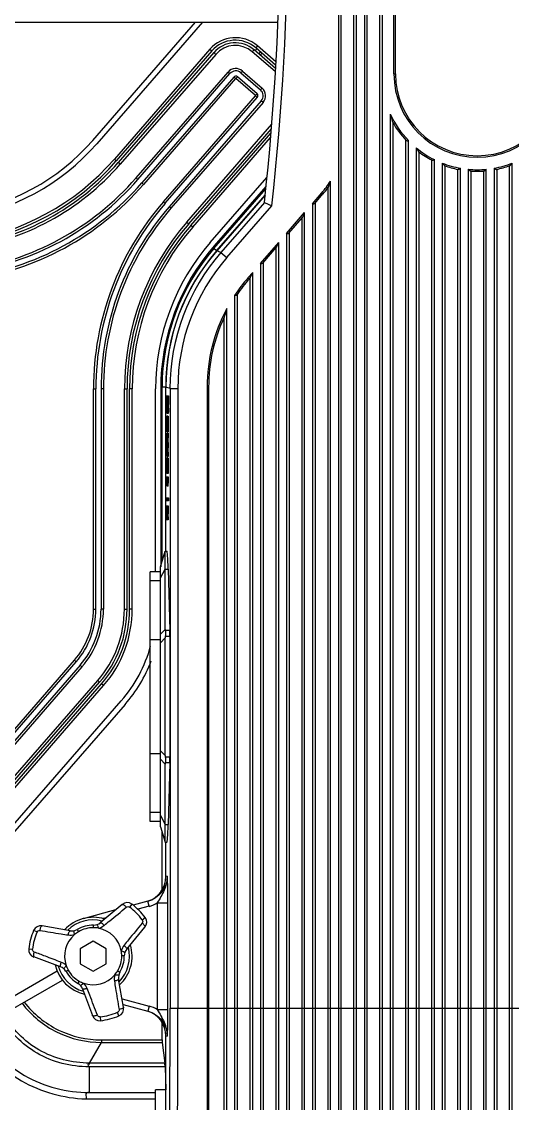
# Model space of a CAD drawing. Header units: millimetres. Extents: x -1070 to 42146, y 1440 to 12921.
# Drawn here: x 31838.1 to 31932.6, y 5099.8 to 5308.3 of the extents above; entities that cross this region are included whole.
import ezdxf

# ---------------------------------------------------------------- set-up
doc = ezdxf.new("R2010")
doc.units = ezdxf.units.MM
for name, color, linetype in [('DW-PLUS-PEIDIANHE实线CONTINUOUS', 7, 'Continuous'), ('DW-PLUS-XIANGTI实线CONTINUOUS', 7, 'Continuous'), ('MOUZU_COVER实线CONTINUOUS', 7, 'Continuous'), ('POWER-Z实线CONTINUOUS', 7, 'Continuous'), ('SCREW-LOCKER实线CONTINUOUS', 7, 'Continuous')]:
    doc.layers.add(name, color=color, linetype=linetype)

# ---------------------------------------------------------------- blocks, each defined once
blk = doc.blocks.new('HJRTY45UYJDFGD')
at = {"layer": 'DW-PLUS-PEIDIANHE实线CONTINUOUS', "color": 251}
for p, q in [((-18.25, 201.08), (-18.25, 798.72)), ((-23.25, 203.26), (-23.25, 796.54)), ((-21.75, 797.26), (-21.75, 202.54)), ((-21.25, 797.09), (-21.25, 202.71)), ((-18.75, 201.67), (-18.75, 798.13)), ((-26.75, 794.62), (-26.75, 205.18)), ((-26.25, 794.5), (-26.25, 205.3)), ((-23.75, 203.92), (-23.75, 795.88)), ((-16.05, 469.9), (-16.05, 529.9)), ((-15.75, 469.9), (-15.75, 529.9)), ((-16.05, 469.9), (-15.75, 469.9)), ((-16.75, 462.16), (-16.75, 200.54)), ((-16.25, 460.55), (-16.25, 200.77)), ((-13.75, 200.01), (-13.75, 457.15)), ((-13.25, 199.49), (-13.25, 457.06)), ((-11.75, 455.68), (-11.75, 199.11)), ((-11.25, 454.9), (-11.25, 199.39)), ((-8.75, 198.9), (-8.75, 453.32)), ((-8.25, 198.43), (-8.25, 453.4)), ((-6.75, 452.73), (-6.75, 198.21)), ((6.75, 198.21), (6.75, 452.73)), ((-6.25, 452.22), (-6.25, 198.53)), ((-3.75, 198.29), (-3.75, 451.53)), ((-3.25, 197.87), (-3.25, 451.74)), ((-1.75, 451.53), (-1.75, 197.8)), ((-1.25, 451.19), (-1.25, 198.17)), ((1.25, 198.17), (1.25, 451.19)), ((1.75, 197.8), (1.75, 451.53)), ((3.25, 451.74), (3.25, 197.87)), ((3.75, 451.53), (3.75, 198.29)), ((6.25, 198.53), (6.25, 452.22)), ((-28.25, 206.11), (-28.25, 449.28)), ((-40.86, 446.54), (-50.19, 435.8)), ((-31.75, 444.9), (-29.95, 446.97)), ((-31.29, 444.97), (-29.73, 446.78)), ((-29.95, 446.97), (-29.73, 446.78)), ((-28.75, 206.87), (-28.75, 448)), ((-41.01, 445.15), (-49.39, 435.5)), ((-48.26, 434.52), (-39.57, 444.52)), ((-41.01, 445.15), (-39.57, 444.52)), ((-31.75, 444.9), (-31.75, 208.58)), ((-31.25, 445.02), (-31.25, 208.65)), ((-36.75, 439.15), (-33.25, 443.18)), ((-36.29, 439.22), (-33.71, 442.19)), ((-33.75, 210.67), (-33.75, 442.15)), ((-33.25, 209.78), (-33.25, 443.18)), ((-36.75, 439.15), (-36.75, 212.97)), ((-36.25, 439.27), (-36.25, 212.97)), ((-49.39, 435.5), (-50.19, 435.8)), ((-41.75, 433.4), (-38.25, 437.43)), ((-41.29, 433.47), (-38.71, 436.44)), ((-38.75, 215.6), (-38.75, 436.39)), ((-38.25, 214.53), (-38.25, 437.43)), ((-49.39, 435.5), (-48.26, 434.52)), ((-44.19, 430.59), (-43.25, 431.67)), ((-43.25, 220.88), (-43.25, 431.67)), ((-41.75, 433.4), (-41.75, 218.75)), ((-41.25, 433.52), (-41.25, 218.65)), ((-44.19, 430.59), (-43.97, 430.39)), ((-43.97, 430.39), (-43.71, 430.69)), ((-43.75, 222.26), (-43.75, 430.64)), ((-46.25, 427.43), (-46.25, 226.68)), ((-46.75, 427.22), (-46.75, 226.96)), ((-48.25, 230.32), (-48.25, 424.71)), ((-48.75, 232.54), (-48.75, 423.04)), ((-60, 409.6), (-60, 409.58)), ((-59.19, 409.28), (-60, 409.58)), ((-60, 377.94), (-60, 409.58)), ((-59.19, 409.28), (-57.7, 409.28)), ((-59.19, 409.28), (-59.19, 289.9)), ((-57.7, 409.28), (-57.7, 289.9)), ((-52.05, 409.58), (-51.75, 409.58)), ((-52.05, 409.58), (-52.05, 249.86)), ((-51.75, 409.58), (-51.75, 249.9)), ((-59.85, 407.9), (-59.49, 407.9)), ((-59.85, 407.3), (-59.85, 407.9)), ((-59.79, 407.3), (-59.85, 407.3)), ((-59.79, 406.15), (-59.79, 407.3)), ((-59.71, 407.3), (-59.77, 407.3)), ((-59.77, 407.3), (-59.77, 406.14)), ((-59.71, 406.15), (-59.71, 407.3)), ((-59.69, 407.9), (-59.69, 406.2)), ((-59.49, 407.9), (-59.49, 406.2)), ((-59.71, 406.14), (-59.77, 406.14)), ((-59.72, 405.32), (-59.76, 405.32)), ((-59.54, 404.47), (-59.74, 404.47)), ((-59.52, 404.6), (-59.72, 404.6)), ((-59.5, 405.52), (-59.7, 405.52)), ((-59.5, 404.96), (-59.7, 404.96)), ((-59.49, 406.2), (-59.69, 406.2)), ((-59.75, 402.45), (-59.84, 402.45)), ((-59.76, 403.14), (-59.83, 403.14)), ((-59.59, 403.98), (-59.79, 403.98)), ((-59.55, 403.48), (-59.75, 403.48)), ((-59.53, 402.45), (-59.73, 402.45)), ((-59.85, 399.68), (-59.74, 400.68)), ((-59.76, 401.77), (-59.83, 401.77)), ((-59.59, 400.93), (-59.79, 400.93)), ((-59.55, 401.36), (-59.75, 401.36)), ((-59.54, 400.68), (-59.74, 400.68)), ((-59.74, 400.68), (-59.74, 400.11)), ((-59.54, 400.68), (-59.54, 400.11)), ((-59.85, 399.1), (-59.85, 399.68)), ((-59.76, 398.44), (-59.85, 399.1)), ((-59.85, 397.8), (-59.78, 398.32)), ((-59.74, 400.11), (-59.83, 399.39)), ((-59.63, 399.39), (-59.83, 399.39)), ((-59.74, 398.14), (-59.82, 397.49)), ((-59.6, 399.23), (-59.8, 399.23)), ((-59.8, 399.23), (-59.74, 398.71)), ((-59.78, 398.32), (-59.76, 398.44)), ((-59.54, 400.11), (-59.74, 400.11)), ((-59.54, 398.71), (-59.74, 398.71)), ((-59.74, 398.71), (-59.74, 398.14)), ((-59.54, 398.14), (-59.74, 398.14)), ((-59.54, 400.11), (-59.63, 399.39)), ((-59.54, 398.14), (-59.62, 397.49)), ((-59.6, 399.23), (-59.54, 398.71)), ((-59.54, 398.71), (-59.54, 398.14)), ((-59.85, 397.22), (-59.85, 397.8)), ((-59.74, 396.2), (-59.85, 397.22)), ((-59.62, 397.49), (-59.82, 397.49)), ((-59.82, 397.49), (-59.74, 396.74)), ((-59.6, 397.65), (-59.8, 397.65)), ((-59.74, 396.74), (-59.74, 396.2)), ((-59.54, 396.74), (-59.74, 396.74)), ((-59.54, 396.2), (-59.74, 396.2)), ((-59.62, 397.49), (-59.54, 396.74)), ((-59.54, 396.74), (-59.54, 396.2)), ((-59.8, 394.37), (-59.84, 394.37)), ((-59.8, 395.05), (-59.83, 395.05)), ((-59.8, 392.92), (-59.8, 395.35)), ((-59.59, 395.93), (-59.79, 395.93)), ((-59.78, 395.32), (-59.78, 393.5)), ((-59.55, 395.5), (-59.75, 395.5)), ((-59.53, 394.4), (-59.73, 394.4)), ((-59.85, 392.25), (-59.54, 392.25)), ((-59.85, 391.7), (-59.85, 392.25)), ((-59.8, 393.85), (-59.83, 393.85)), ((-59.81, 393.51), (-59.82, 392.94)), ((-59.8, 392.94), (-59.82, 392.94)), ((-59.8, 393.51), (-59.81, 393.51)), ((-59.59, 392.92), (-59.79, 392.92)), ((-59.55, 393.34), (-59.75, 393.34)), ((-59.74, 392.25), (-59.74, 391.75)), ((-59.54, 392.25), (-59.54, 391.75)), ((-59.79, 391.7), (-59.85, 391.7)), ((-59.74, 390.48), (-59.76, 390.67)), ((-59.54, 391.75), (-59.75, 391.75)), ((-59.54, 391.4), (-59.74, 391.4)), ((-59.54, 390.48), (-59.74, 390.48)), ((-59.53, 391.05), (-59.73, 391.05)), ((-59.85, 388.23), (-59.49, 388.23)), ((-59.85, 387.64), (-59.85, 388.23)), ((-59.69, 388.23), (-59.69, 387.64)), ((-59.49, 388.23), (-59.49, 387.64)), ((-59.49, 387.64), (-59.85, 387.64)), ((-59.85, 386.66), (-59.54, 386.66)), ((-59.85, 386.11), (-59.85, 386.66)), ((-59.79, 386.11), (-59.85, 386.11)), ((-59.54, 386.16), (-59.75, 386.16)), ((-59.74, 386.66), (-59.74, 386.16)), ((-59.54, 386.66), (-59.54, 386.16)), ((-59.85, 384.56), (-59.78, 384.56)), ((-59.85, 384.01), (-59.85, 384.56)), ((-59.58, 384.01), (-59.85, 384.01)), ((-59.56, 384.04), (-59.76, 384.04)), ((-59.55, 384.21), (-59.75, 384.21)), ((-59.54, 384.58), (-59.74, 384.58)), ((-59.53, 385.12), (-59.73, 385.12)), ((-61, 374.94), (-60.1, 377.94)), ((-60.1, 377.94), (-59.78, 377.94)), ((-60.1, 362.88), (-60.1, 377.94)), ((-61, 324.86), (-61, 374.94)), ((-61, 372.79), (-60.1, 374.51)), ((-60.1, 374.51), (-59.55, 374.51)), ((-59.55, 374.51), (-59.26, 362.66)), ((-61, 361.94), (-60.1, 362.88)), ((-61, 360.29), (-60.1, 361.24)), ((-59.26, 362.66), (-60.1, 362.66)), ((-59.25, 361.51), (-60.1, 361.51)), ((-60.1, 338.56), (-60.1, 361.24)), ((-59.25, 361.51), (-59.25, 338.29)), ((-61, 339.51), (-60.1, 338.56)), ((-61, 337.86), (-60.1, 336.92)), ((-59.25, 338.29), (-60.1, 338.29)), ((-59.26, 337.14), (-60.1, 337.14)), ((-60.1, 321.86), (-60.1, 336.92)), ((-59.26, 337.14), (-59.55, 325.29)), ((-61, 327.01), (-60.1, 325.29)), ((-60.1, 325.29), (-59.55, 325.29)), ((-61, 324.86), (-60.1, 321.86)), ((-60.1, 321.86), (-59.78, 321.86)), ((-60, 315.25), (-60, 321.86)), ((-59.75, 315.32), (-60, 315.25)), ((-69.67, 308.82), (-75.94, 307.14)), ((-63.46, 310.49), (-66.3, 309.73)), ((-63.21, 309.52), (-65.38, 308.94)), ((-63.21, 309.52), (-63.46, 310.49)), ((-61.65, 310.18), (-59.65, 310.18)), ((-61.65, 310.18), (-61.65, 289.62)), ((-59.65, 310.18), (-59.65, 289.62)), ((-71.5, 307.3), (-72.07, 307.15)), ((-75.94, 292.66), (-75.66, 292.58)), ((-68.43, 291.68), (-63.21, 290.28)), ((-68.25, 290.59), (-63.46, 289.31)), ((-63.21, 290.28), (-63.46, 289.31)), ((-59.19, 289.9), (-48.75, 289.9)), ((-48.75, 289.9), (-46.25, 289.9)), ((-46.25, 289.9), (-43.75, 289.9)), ((-43.75, 289.9), (-41.25, 289.9)), ((-41.25, 289.9), (-38.75, 289.9)), ((-38.75, 289.9), (-36.25, 289.9)), ((-36.25, 289.9), (-33.75, 289.9)), ((-33.75, 289.9), (-31.25, 289.9)), ((-31.25, 289.9), (-28.75, 289.9)), ((-28.75, 289.9), (-26.25, 289.9)), ((-26.25, 289.9), (-23.75, 289.9)), ((-23.75, 289.9), (-21.25, 289.9)), ((-21.25, 289.9), (-18.75, 289.9)), ((-18.75, 289.9), (-16.25, 289.9)), ((-16.25, 289.9), (-13.75, 289.9)), ((-13.75, 289.9), (-11.25, 289.9)), ((-11.25, 289.9), (-8.75, 289.9)), ((-8.75, 289.9), (-6.25, 289.9)), ((-6.25, 289.9), (-3.75, 289.9)), ((-3.75, 289.9), (59.19, 289.9)), ((-61.65, 289.62), (-59.65, 289.62)), ((-60, 284.55), (-59.75, 284.48)), ((-60, 249.9), (-60, 284.55))]:
    blk.add_line(p, q, dxfattribs=at)
for centre, radius, start, end in [((-538, 499.9), 500, 353.7134, 6.2866), ((-538, 499.9), 501.5, 353.6596, 6.3404), ((0, 469.9), 16.05, 180, 0), ((0, 469.9), 15.75, 180, 0), ((0, 469.9), 18.45, 204.7889, 224.0975), ((0, 469.9), 18.75, 209.6698, 223.0207), ((0, 469.9), 18.45, 230.4422, 243.4387), ((0, 469.9), 18.75, 232.9705, 242.326), ((0, 469.9), 18.45, 248.5399, 259.8543), ((0, 469.9), 18.45, 280.1457, 291.4601), ((0, 469.9), 18.75, 250.3934, 258.5932), ((0, 469.9), 18.45, 264.5573, 275.4427), ((0, 469.9), 18.75, 266.0496, 273.9504), ((0, 469.9), 18.75, 281.4068, 289.6066), ((-43.52, 458.76), 17.97, 319.0074, 328.153), ((-43.49, 458.74), 18.24, 318.9997, 324.1392), ((-19.22, 409.28), 39.98, 139.0002, 179.9998), ((-19.22, 409.28), 38.47, 138.9991, 180.0009), ((-19.99, 409.55), 32.07, 139.0086, 146.5626), ((-20.01, 409.57), 31.74, 139.0049, 145.7615), ((-19.96, 409.53), 31.8, 145.7585, 145.8888), ((-20.03, 409.58), 32.02, 151.8046, 180.0007), ((-20.05, 409.6), 31.69, 154.7108, 154.9001), ((-20.03, 409.58), 31.72, 154.8933, 180.0014), ((-201.66, 406.17), 141.96, 359.7379, 0.0142), ((-201.46, 406.17), 141.96, 359.7379, 0.0142), ((-20.33, 402.41), 39.52, 179.9384, 181.0776), ((-43.72, 402.98), 16.13, 177.9302, 178.3204), ((-35.9, 402.12), 23.95, 181.0902, 181.4931), ((-79.39, 391.08), 19.64, 358.8178, 360), ((-86.22, 391.05), 26.49, 358.7585, 359.987), ((-86.02, 391.05), 26.49, 358.7585, 359.987), ((-97.23, 385.11), 37.5, 359.1894, 0.0149), ((-97.03, 385.11), 37.5, 359.1894, 0.0149), ((-64.77, 315.35), 6.04, 285.0406, 301.1198), ((-74, 299.9), 7.5, 72.8486, 137.153), ((-74, 299.9), 7, 75.5534, 134.4466), ((-74, 299.9), 7, 315.5534, 14.4466), ((-74, 299.9), 7.5, 312.8215, 17.191), ((-74, 299.9), 7.5, 192.8341, 257.1602), ((-74, 299.9), 7, 195.5534, 254.4466), ((-64.77, 284.45), 6.04, 58.8801, 74.9596), ((-9732.04, 289.88), 9672.85, 359.763194, 0.000129), ((-9816.25, 289.88), 9758.55, 359.764236, 0.000129)]:
    blk.add_arc(centre, radius, start, end, dxfattribs=at)
for centre, major_axis, ratio, start_param, end_param in [((-19.98, 409.56), (37.49, -14.02), 0.999306, 2.784028, 3.498572), ((-59.78, 369.9), (0, 8.04), 0.034921, -0.959931, -0.00001), ((-49.66, 362.14), (10.29, -2.16), 0.807537, -2.973431, -2.947093), ((-49.66, 362.14), (7.52, 7.9), 0.916925, 2.348349, 2.374686), ((-59.32, 361.51), (0, 2), 0.034921, -1.570796, -0.959931), ((-49.66, 337.66), (7.52, -7.9), 0.916925, -2.374686, -2.348349), ((-59.32, 338.29), (0, 2), 0.034921, -2.181662, -1.570796), ((-49.66, 337.66), (10.29, 2.16), 0.807537, 2.947093, 2.973431), ((-59.78, 329.9), (0, 8.04), 0.034921, -3.141582, -2.181662), ((-65, 315.25), (-4.83, -1.29), 0.999347, 1.621323, 2.879956), ((-65, 284.55), (4.83, -1.29), 0.999347, 0.261636, 1.52027)]:
    blk.add_ellipse(centre, major_axis=major_axis, ratio=ratio, start_param=start_param, end_param=end_param, dxfattribs=at)
for points, knots in [([(-16.75, 462.16), (-16.72, 462.03), (-16.65, 461.76), (-16.54, 461.36), (-16.44, 461.03), (-16.36, 460.79), (-16.32, 460.67), (-16.29, 460.62)], [0, 0, 0, 0, 0.258217, 0.51549, 0.769275, 0.891817, 1, 1, 1, 1]), ([(-13.71, 457.11), (-13.66, 457.06), (-13.49, 457.04), (-13.34, 457.05), (-13.25, 457.06)], [0, 0, 0, 0, 0.407517, 1, 1, 1, 1]), ([(-11.75, 455.68), (-11.71, 455.61), (-11.64, 455.47), (-11.52, 455.26), (-11.42, 455.1), (-11.35, 454.99), (-11.31, 454.95), (-11.29, 454.93)], [0, 0, 0, 0, 0.273425, 0.542589, 0.798164, 0.912069, 1, 1, 1, 1]), ([(-8.71, 453.29), (-8.68, 453.28), (-8.62, 453.28), (-8.46, 453.32), (-8.34, 453.36), (-8.25, 453.4)], [0, 0, 0, 0, 0.166343, 0.403742, 1, 1, 1, 1]), ([(-6.75, 452.73), (-6.71, 452.68), (-6.63, 452.58), (-6.51, 452.44), (-6.4, 452.33), (-6.33, 452.25), (-6.29, 452.24)], [0, 0, 0, 0, 0.286042, 0.563701, 0.816986, 1, 1, 1, 1]), ([(6.29, 452.24), (6.33, 452.25), (6.4, 452.33), (6.51, 452.44), (6.63, 452.58), (6.71, 452.68), (6.75, 452.73)], [0, 0, 0, 0, 0.183013, 0.436297, 0.713957, 1, 1, 1, 1]), ([(-3.71, 451.52), (-3.68, 451.51), (-3.61, 451.54), (-3.46, 451.61), (-3.34, 451.69), (-3.25, 451.74)], [0, 0, 0, 0, 0.165618, 0.408886, 1, 1, 1, 1]), ([(-1.75, 451.53), (-1.67, 451.46), (-1.55, 451.35), (-1.4, 451.24), (-1.32, 451.2), (-1.29, 451.19)], [0, 0, 0, 0, 0.579739, 0.828525, 1, 1, 1, 1]), ([(1.29, 451.19), (1.32, 451.2), (1.4, 451.24), (1.55, 451.35), (1.67, 451.46), (1.75, 451.53)], [0, 0, 0, 0, 0.171475, 0.420261, 1, 1, 1, 1]), ([(3.25, 451.74), (3.34, 451.69), (3.46, 451.61), (3.61, 451.54), (3.68, 451.51), (3.71, 451.52)], [0, 0, 0, 0, 0.591114, 0.834382, 1, 1, 1, 1]), ([(-28.71, 448.06), (-28.68, 448.09), (-28.64, 448.18), (-28.56, 448.37), (-28.47, 448.64), (-28.36, 448.95), (-28.29, 449.17), (-28.25, 449.28)], [0, 0, 0, 0, 0.102356, 0.223153, 0.477877, 0.738147, 1, 1, 1, 1]), ([(-41.01, 445.15), (-41.01, 445.15), (-41.01, 445.15), (-41.01, 445.15), (-41.01, 445.15)], [0, 0, 0, 0, 0.584261, 1, 1, 1, 1]), ([(-31.75, 444.9), (-31.66, 444.9), (-31.51, 444.89), (-31.33, 444.93), (-31.29, 444.97)], [0, 0, 0, 0, 0.590142, 1, 1, 1, 1]), ([(-33.71, 442.19), (-33.69, 442.22), (-33.65, 442.29), (-33.57, 442.44), (-33.48, 442.65), (-33.36, 442.91), (-33.29, 443.09), (-33.25, 443.18)], [0, 0, 0, 0, 0.097252, 0.215798, 0.470824, 0.734106, 1, 1, 1, 1]), ([(-36.75, 439.15), (-36.66, 439.15), (-36.51, 439.14), (-36.33, 439.17), (-36.29, 439.22)], [0, 0, 0, 0, 0.590142, 1, 1, 1, 1]), ([(-38.71, 436.44), (-38.69, 436.47), (-38.65, 436.54), (-38.57, 436.69), (-38.48, 436.9), (-38.36, 437.16), (-38.29, 437.34), (-38.25, 437.43)], [0, 0, 0, 0, 0.097252, 0.215798, 0.470824, 0.734106, 1, 1, 1, 1]), ([(-43.71, 430.69), (-43.69, 430.72), (-43.65, 430.79), (-43.57, 430.94), (-43.48, 431.15), (-43.36, 431.41), (-43.29, 431.59), (-43.25, 431.67)], [0, 0, 0, 0, 0.097252, 0.215798, 0.470824, 0.734106, 1, 1, 1, 1]), ([(-41.75, 433.4), (-41.66, 433.4), (-41.51, 433.39), (-41.33, 433.42), (-41.29, 433.47)], [0, 0, 0, 0, 0.590142, 1, 1, 1, 1]), ([(-46.75, 427.22), (-46.66, 427.23), (-46.5, 427.24), (-46.33, 427.31), (-46.29, 427.37)], [0, 0, 0, 0, 0.580208, 1, 1, 1, 1]), ([(-48.71, 423.13), (-48.68, 423.19), (-48.65, 423.31), (-48.57, 423.57), (-48.44, 424.04), (-48.33, 424.44), (-48.25, 424.71)], [0, 0, 0, 0, 0.111129, 0.233867, 0.486661, 1, 1, 1, 1]), ([(-59.78, 405.08), (-59.78, 405.15), (-59.79, 405.5), (-59.79, 405.86), (-59.79, 406.15)], [0, 0, 0, 0, 0.193498, 1, 1, 1, 1]), ([(-59.77, 404.83), (-59.77, 404.85), (-59.78, 404.93), (-59.78, 405.01), (-59.78, 405.08)], [0, 0, 0, 0, 0.209668, 1, 1, 1, 1]), ([(-59.77, 406.14), (-59.77, 406.05), (-59.77, 405.78), (-59.77, 405.51), (-59.76, 405.32)], [0, 0, 0, 0, 0.325002, 1, 1, 1, 1]), ([(-59.74, 404.47), (-59.75, 404.47), (-59.75, 404.51), (-59.76, 404.57), (-59.77, 404.69), (-59.77, 404.78), (-59.77, 404.83)], [0, 0, 0, 0, 0.068676, 0.2635, 0.582436, 1, 1, 1, 1]), ([(-59.76, 405.32), (-59.76, 405.28), (-59.76, 405.22), (-59.75, 405.14), (-59.75, 405.11), (-59.74, 405.08), (-59.74, 405.08)], [0, 0, 0, 0, 0.454309, 0.769602, 0.943276, 1, 1, 1, 1]), ([(-59.74, 405.08), (-59.74, 405.08), (-59.73, 405.1), (-59.73, 405.12), (-59.73, 405.17), (-59.72, 405.2), (-59.72, 405.22)], [0, 0, 0, 0, 0.070026, 0.261431, 0.576759, 1, 1, 1, 1]), ([(-59.72, 404.6), (-59.72, 404.57), (-59.72, 404.52), (-59.73, 404.48), (-59.74, 404.47), (-59.74, 404.47)], [0, 0, 0, 0, 0.731852, 0.924963, 1, 1, 1, 1]), ([(-59.72, 405.22), (-59.72, 405.25), (-59.72, 405.37), (-59.71, 405.5), (-59.71, 405.6)], [0, 0, 0, 0, 0.206403, 1, 1, 1, 1]), ([(-59.7, 404.96), (-59.7, 404.93), (-59.71, 404.81), (-59.71, 404.69), (-59.72, 404.6)], [0, 0, 0, 0, 0.285746, 1, 1, 1, 1]), ([(-59.71, 405.6), (-59.71, 405.63), (-59.71, 405.82), (-59.71, 406), (-59.71, 406.15)], [0, 0, 0, 0, 0.179368, 1, 1, 1, 1]), ([(-59.7, 405.52), (-59.7, 405.46), (-59.7, 405.28), (-59.7, 405.09), (-59.7, 404.96)], [0, 0, 0, 0, 0.294803, 1, 1, 1, 1]), ([(-59.52, 404.6), (-59.52, 404.57), (-59.52, 404.52), (-59.53, 404.48), (-59.54, 404.47), (-59.54, 404.47)], [0, 0, 0, 0, 0.731852, 0.924963, 1, 1, 1, 1]), ([(-59.5, 404.96), (-59.5, 404.93), (-59.51, 404.81), (-59.51, 404.69), (-59.52, 404.6)], [0, 0, 0, 0, 0.285746, 1, 1, 1, 1]), ([(-59.5, 405.52), (-59.5, 405.46), (-59.5, 405.28), (-59.5, 405.09), (-59.5, 404.96)], [0, 0, 0, 0, 0.294803, 1, 1, 1, 1]), ([(-59.85, 402.45), (-59.85, 402.55), (-59.85, 402.88), (-59.85, 403.22), (-59.84, 403.45)], [0, 0, 0, 0, 0.28442, 1, 1, 1, 1]), ([(-59.84, 403.56), (-59.84, 403.63), (-59.83, 403.73), (-59.82, 403.87), (-59.81, 403.94), (-59.8, 403.98), (-59.79, 403.98)], [0, 0, 0, 0, 0.459143, 0.765409, 0.937661, 1, 1, 1, 1]), ([(-59.83, 403.14), (-59.83, 403.1), (-59.84, 402.87), (-59.84, 402.64), (-59.84, 402.45)], [0, 0, 0, 0, 0.208598, 1, 1, 1, 1]), ([(-59.84, 402.45), (-59.84, 402.39), (-59.84, 402.16), (-59.83, 401.93), (-59.83, 401.77)], [0, 0, 0, 0, 0.283479, 1, 1, 1, 1]), ([(-59.79, 403.42), (-59.8, 403.42), (-59.81, 403.39), (-59.81, 403.35), (-59.82, 403.26), (-59.82, 403.19), (-59.83, 403.14)], [0, 0, 0, 0, 0.060367, 0.220065, 0.519319, 1, 1, 1, 1]), ([(-59.79, 403.98), (-59.79, 403.98), (-59.78, 403.97), (-59.77, 403.92), (-59.76, 403.83), (-59.75, 403.67), (-59.75, 403.55), (-59.75, 403.48)], [0, 0, 0, 0, 0.024811, 0.080102, 0.281015, 0.589022, 1, 1, 1, 1]), ([(-59.76, 403.14), (-59.76, 403.19), (-59.77, 403.26), (-59.77, 403.35), (-59.78, 403.39), (-59.79, 403.42), (-59.79, 403.42)], [0, 0, 0, 0, 0.477856, 0.777002, 0.938644, 1, 1, 1, 1]), ([(-59.75, 402.45), (-59.75, 402.52), (-59.75, 402.75), (-59.75, 402.98), (-59.76, 403.14)], [0, 0, 0, 0, 0.285909, 1, 1, 1, 1]), ([(-59.76, 401.77), (-59.76, 401.82), (-59.75, 402.05), (-59.75, 402.28), (-59.75, 402.45)], [0, 0, 0, 0, 0.212516, 1, 1, 1, 1]), ([(-59.75, 403.48), (-59.74, 403.41), (-59.74, 403.07), (-59.73, 402.72), (-59.73, 402.45)], [0, 0, 0, 0, 0.209622, 1, 1, 1, 1]), ([(-59.73, 402.45), (-59.73, 402.35), (-59.74, 401.98), (-59.74, 401.62), (-59.75, 401.36)], [0, 0, 0, 0, 0.292365, 1, 1, 1, 1]), ([(-59.59, 403.98), (-59.59, 403.98), (-59.58, 403.97), (-59.57, 403.92), (-59.56, 403.83), (-59.55, 403.67), (-59.55, 403.55), (-59.55, 403.48)], [0, 0, 0, 0, 0.024811, 0.080102, 0.281015, 0.589022, 1, 1, 1, 1]), ([(-59.55, 403.48), (-59.54, 403.41), (-59.54, 403.07), (-59.53, 402.72), (-59.53, 402.45)], [0, 0, 0, 0, 0.209622, 1, 1, 1, 1]), ([(-59.53, 402.45), (-59.53, 402.35), (-59.54, 401.98), (-59.54, 401.62), (-59.55, 401.36)], [0, 0, 0, 0, 0.292365, 1, 1, 1, 1]), ([(-59.83, 401.12), (-59.83, 401.14), (-59.84, 401.27), (-59.84, 401.4), (-59.84, 401.5)], [0, 0, 0, 0, 0.199919, 1, 1, 1, 1]), ([(-59.83, 401.77), (-59.82, 401.73), (-59.82, 401.66), (-59.81, 401.56), (-59.81, 401.52), (-59.8, 401.5), (-59.79, 401.5)], [0, 0, 0, 0, 0.479204, 0.776664, 0.937807, 1, 1, 1, 1]), ([(-59.79, 400.93), (-59.8, 400.93), (-59.81, 400.95), (-59.82, 401.01), (-59.82, 401.07), (-59.83, 401.12)], [0, 0, 0, 0, 0.07067, 0.232194, 1, 1, 1, 1]), ([(-59.79, 401.5), (-59.79, 401.5), (-59.78, 401.52), (-59.77, 401.57), (-59.77, 401.66), (-59.76, 401.73), (-59.76, 401.77)], [0, 0, 0, 0, 0.060474, 0.223489, 0.525988, 1, 1, 1, 1]), ([(-59.75, 401.36), (-59.75, 401.29), (-59.76, 401.19), (-59.77, 401.04), (-59.78, 400.98), (-59.78, 400.93), (-59.79, 400.93)], [0, 0, 0, 0, 0.450834, 0.760816, 0.93731, 1, 1, 1, 1]), ([(-59.55, 401.36), (-59.55, 401.29), (-59.56, 401.19), (-59.57, 401.04), (-59.58, 400.98), (-59.58, 400.93), (-59.59, 400.93)], [0, 0, 0, 0, 0.450834, 0.760816, 0.93731, 1, 1, 1, 1]), ([(-59.63, 399.39), (-59.63, 399.39), (-59.62, 399.33), (-59.61, 399.28), (-59.6, 399.23)], [0, 0, 0, 0, 0.083194, 1, 1, 1, 1]), ([(-59.85, 394.37), (-59.85, 394.48), (-59.85, 394.86), (-59.85, 395.24), (-59.84, 395.51)], [0, 0, 0, 0, 0.289439, 1, 1, 1, 1]), ([(-59.84, 393.44), (-59.85, 393.51), (-59.85, 393.82), (-59.85, 394.13), (-59.85, 394.37)], [0, 0, 0, 0, 0.228936, 1, 1, 1, 1]), ([(-59.84, 395.51), (-59.84, 395.57), (-59.83, 395.68), (-59.82, 395.82), (-59.81, 395.88), (-59.8, 395.93), (-59.79, 395.93)], [0, 0, 0, 0, 0.456364, 0.764386, 0.937812, 1, 1, 1, 1]), ([(-59.83, 395.05), (-59.83, 395), (-59.84, 394.78), (-59.84, 394.55), (-59.84, 394.37)], [0, 0, 0, 0, 0.210483, 1, 1, 1, 1]), ([(-59.84, 394.37), (-59.84, 394.32), (-59.84, 394.15), (-59.84, 393.97), (-59.83, 393.85)], [0, 0, 0, 0, 0.282646, 1, 1, 1, 1]), ([(-59.8, 395.35), (-59.81, 395.33), (-59.81, 395.22), (-59.82, 395.13), (-59.83, 395.05)], [0, 0, 0, 0, 0.26697, 1, 1, 1, 1]), ([(-59.79, 395.93), (-59.79, 395.93), (-59.78, 395.88), (-59.77, 395.82), (-59.76, 395.67), (-59.75, 395.57), (-59.75, 395.5)], [0, 0, 0, 0, 0.062272, 0.234896, 0.542075, 1, 1, 1, 1]), ([(-59.76, 395.04), (-59.76, 395.1), (-59.77, 395.2), (-59.77, 395.3), (-59.78, 395.32)], [0, 0, 0, 0, 0.699412, 1, 1, 1, 1]), ([(-59.75, 394.4), (-59.75, 394.46), (-59.75, 394.67), (-59.75, 394.89), (-59.76, 395.04)], [0, 0, 0, 0, 0.286103, 1, 1, 1, 1]), ([(-59.76, 393.71), (-59.76, 393.76), (-59.75, 393.99), (-59.75, 394.22), (-59.75, 394.4)], [0, 0, 0, 0, 0.206289, 1, 1, 1, 1]), ([(-59.75, 395.5), (-59.75, 395.43), (-59.74, 395.06), (-59.73, 394.7), (-59.73, 394.4)], [0, 0, 0, 0, 0.200997, 1, 1, 1, 1]), ([(-59.73, 394.4), (-59.73, 394.3), (-59.74, 393.94), (-59.74, 393.59), (-59.75, 393.34)], [0, 0, 0, 0, 0.29242, 1, 1, 1, 1]), ([(-59.59, 395.93), (-59.59, 395.93), (-59.58, 395.88), (-59.57, 395.82), (-59.56, 395.67), (-59.55, 395.57), (-59.55, 395.5)], [0, 0, 0, 0, 0.062272, 0.234896, 0.542075, 1, 1, 1, 1]), ([(-59.55, 395.5), (-59.55, 395.43), (-59.54, 395.06), (-59.53, 394.7), (-59.53, 394.4)], [0, 0, 0, 0, 0.200997, 1, 1, 1, 1]), ([(-59.53, 394.4), (-59.53, 394.3), (-59.54, 393.94), (-59.54, 393.59), (-59.55, 393.34)], [0, 0, 0, 0, 0.29242, 1, 1, 1, 1]), ([(-59.82, 392.94), (-59.82, 392.97), (-59.84, 393.13), (-59.84, 393.3), (-59.84, 393.44)], [0, 0, 0, 0, 0.169468, 1, 1, 1, 1]), ([(-59.83, 393.85), (-59.83, 393.81), (-59.83, 393.7), (-59.82, 393.59), (-59.81, 393.51)], [0, 0, 0, 0, 0.329711, 1, 1, 1, 1]), ([(-59.75, 393.34), (-59.75, 393.27), (-59.76, 393.17), (-59.77, 393.03), (-59.78, 392.97), (-59.78, 392.92), (-59.79, 392.92)], [0, 0, 0, 0, 0.457907, 0.76502, 0.937591, 1, 1, 1, 1]), ([(-59.78, 393.5), (-59.78, 393.52), (-59.77, 393.59), (-59.76, 393.66), (-59.76, 393.71)], [0, 0, 0, 0, 0.298163, 1, 1, 1, 1]), ([(-59.55, 393.34), (-59.55, 393.27), (-59.56, 393.17), (-59.57, 393.03), (-59.58, 392.97), (-59.58, 392.92), (-59.59, 392.92)], [0, 0, 0, 0, 0.457907, 0.76502, 0.937591, 1, 1, 1, 1]), ([(-59.77, 391.61), (-59.77, 391.63), (-59.78, 391.65), (-59.78, 391.7), (-59.79, 391.7)], [0, 0, 0, 0, 0.716424, 1, 1, 1, 1]), ([(-59.76, 391.4), (-59.76, 391.42), (-59.76, 391.49), (-59.76, 391.56), (-59.77, 391.61)], [0, 0, 0, 0, 0.336652, 1, 1, 1, 1]), ([(-59.75, 391.08), (-59.75, 391.1), (-59.75, 391.21), (-59.76, 391.32), (-59.76, 391.4)], [0, 0, 0, 0, 0.267789, 1, 1, 1, 1]), ([(-59.75, 391.75), (-59.75, 391.73), (-59.75, 391.61), (-59.74, 391.49), (-59.74, 391.4)], [0, 0, 0, 0, 0.240666, 1, 1, 1, 1]), ([(-59.74, 391.4), (-59.74, 391.38), (-59.74, 391.26), (-59.73, 391.14), (-59.73, 391.05)], [0, 0, 0, 0, 0.233887, 1, 1, 1, 1]), ([(-59.55, 391.75), (-59.55, 391.73), (-59.55, 391.61), (-59.54, 391.49), (-59.54, 391.4)], [0, 0, 0, 0, 0.240666, 1, 1, 1, 1]), ([(-59.54, 391.4), (-59.54, 391.38), (-59.54, 391.26), (-59.53, 391.14), (-59.53, 391.05)], [0, 0, 0, 0, 0.233887, 1, 1, 1, 1]), ([(-59.76, 385.85), (-59.76, 385.89), (-59.76, 385.95), (-59.77, 386.03), (-59.78, 386.07), (-59.78, 386.1), (-59.79, 386.11)], [0, 0, 0, 0, 0.419541, 0.724667, 0.914835, 1, 1, 1, 1]), ([(-59.79, 386.11), (-59.79, 386.11), (-59.79, 386.11), (-59.79, 386.11), (-59.79, 386.11)], [0, 0, 0, 0, 0.519516, 1, 1, 1, 1]), ([(-59.75, 385.24), (-59.75, 385.3), (-59.75, 385.5), (-59.75, 385.7), (-59.76, 385.85)], [0, 0, 0, 0, 0.278425, 1, 1, 1, 1]), ([(-59.75, 386.16), (-59.75, 386.09), (-59.74, 385.75), (-59.73, 385.4), (-59.73, 385.12)], [0, 0, 0, 0, 0.196077, 1, 1, 1, 1]), ([(-59.55, 386.16), (-59.55, 386.09), (-59.54, 385.75), (-59.53, 385.4), (-59.53, 385.12)], [0, 0, 0, 0, 0.196077, 1, 1, 1, 1]), ([(-59.78, 384.56), (-59.78, 384.56), (-59.77, 384.59), (-59.77, 384.61), (-59.76, 384.63)], [0, 0, 0, 0, 0.226639, 1, 1, 1, 1]), ([(-59.76, 384.04), (-59.76, 384.04), (-59.77, 384.03), (-59.77, 384.01), (-59.78, 384.01)], [0, 0, 0, 0, 0.427735, 1, 1, 1, 1]), ([(-59.76, 384.63), (-59.76, 384.64), (-59.76, 384.72), (-59.76, 384.79), (-59.75, 384.86)], [0, 0, 0, 0, 0.169264, 1, 1, 1, 1]), ([(-59.75, 384.21), (-59.75, 384.2), (-59.75, 384.14), (-59.76, 384.08), (-59.76, 384.04)], [0, 0, 0, 0, 0.328169, 1, 1, 1, 1]), ([(-59.75, 384.86), (-59.75, 384.89), (-59.75, 385.01), (-59.75, 385.14), (-59.75, 385.24)], [0, 0, 0, 0, 0.227783, 1, 1, 1, 1]), ([(-59.74, 384.58), (-59.74, 384.55), (-59.74, 384.43), (-59.74, 384.3), (-59.75, 384.21)], [0, 0, 0, 0, 0.285565, 1, 1, 1, 1]), ([(-59.56, 384.04), (-59.56, 384.04), (-59.57, 384.03), (-59.57, 384.01), (-59.58, 384.01)], [0, 0, 0, 0, 0.427735, 1, 1, 1, 1]), ([(-59.55, 384.21), (-59.55, 384.2), (-59.55, 384.14), (-59.56, 384.08), (-59.56, 384.04)], [0, 0, 0, 0, 0.328169, 1, 1, 1, 1]), ([(-59.54, 384.58), (-59.54, 384.55), (-59.54, 384.43), (-59.54, 384.3), (-59.55, 384.21)], [0, 0, 0, 0, 0.285565, 1, 1, 1, 1]), ([(-60.1, 362.66), (-60.09, 362.57), (-60.09, 362.19), (-60.09, 361.81), (-60.1, 361.51)], [0, 0, 0, 0, 0.228917, 1, 1, 1, 1]), ([(-60.1, 338.29), (-60.09, 338.19), (-60.09, 337.81), (-60.09, 337.42), (-60.1, 337.14)], [0, 0, 0, 0, 0.265233, 1, 1, 1, 1]), ([(-59.75, 315.32), (-59.75, 314.78), (-59.93, 313.68), (-60.72, 312.22), (-61.93, 311.09), (-62.94, 310.63), (-63.46, 310.49)], [0, 0, 0, 0, 0.249999, 0.499998, 0.749998, 1, 1, 1, 1]), ([(-59.75, 315.32), (-59.75, 314.86), (-59.85, 313.93), (-60.28, 312.61), (-60.93, 311.38), (-61.42, 310.59), (-61.65, 310.18)], [0, 0, 0, 0, 0.248865, 0.497802, 0.747455, 1, 1, 1, 1]), ([(-59.75, 315.32), (-59.74, 314.95), (-59.68, 313.24), (-59.65, 311.53), (-59.65, 310.18)], [0, 0, 0, 0, 0.213186, 1, 1, 1, 1]), ([(-63.46, 289.31), (-62.94, 289.17), (-61.93, 288.71), (-60.72, 287.58), (-59.93, 286.12), (-59.75, 285.02), (-59.75, 284.48)], [0, 0, 0, 0, 0.250001, 0.5, 0.75, 1, 1, 1, 1]), ([(-61.65, 289.62), (-61.42, 289.21), (-60.93, 288.42), (-60.28, 287.19), (-59.85, 285.87), (-59.75, 284.94), (-59.75, 284.48)], [0, 0, 0, 0, 0.252545, 0.502198, 0.751135, 1, 1, 1, 1]), ([(-59.65, 289.62), (-59.65, 289.12), (-59.66, 287.41), (-59.71, 285.7), (-59.75, 284.48)], [0, 0, 0, 0, 0.289386, 1, 1, 1, 1])]:
    blk.add_open_spline(points, degree=3, knots=knots, dxfattribs=at)
blk.add_open_spline([(-59.83, 399.39), (-59.82, 399.34), (-59.81, 399.28), (-59.8, 399.23)], degree=3, dxfattribs=at)
at = {"layer": 'DW-PLUS-XIANGTI实线CONTINUOUS', "color": 251}
for p, q in [((-218, 479.9), (-38.45, 479.9)), ((-74.07, 457.11), (-54.26, 479.9)), ((-52.94, 479.9), (-73.32, 456.46)), ((-42.35, 475.31), (-42.68, 474.93)), ((-38.81, 472.23), (-42.35, 475.31)), ((-51.52, 474.67), (-69.92, 453.51)), ((-51.15, 474.34), (-69.54, 453.18)), ((-51.52, 474.67), (-51.15, 474.34)), ((-42.82, 474.39), (-42.49, 474.77)), ((-38.85, 471.6), (-42.68, 474.93)), ((-55.2, 440.71), (-39.74, 458.5)), ((-54.82, 440.38), (-39.82, 457.64)), ((-69.92, 453.51), (-69.54, 453.18)), ((-51.43, 437.43), (-40.55, 449.94)), ((-40.71, 448.23), (-50.67, 436.78)), ((-50.73, 436.28), (-40.76, 447.75)), ((-50.21, 435.83), (-40.87, 446.57)), ((-54.82, 440.38), (-55.2, 440.71)), ((-50.21, 435.83), (-50.73, 436.28)), ((-66.48, 409.22), (-66.98, 409.22)), ((-66.98, 366.8), (-66.98, 409.22)), ((-66.48, 366.8), (-66.48, 409.22)), ((-61.98, 373.94), (-61.98, 409.22)), ((-60.98, 409.22), (-60.98, 374.94)), ((-60.03, 409.57), (-60.72, 409.57)), ((-60.72, 375.89), (-60.72, 409.57)), ((-60.03, 377.94), (-60.03, 409.57)), ((-66.48, 366.8), (-66.98, 366.8)), ((-95.36, 325.92), (-72.37, 352.37)), ((-72, 352.04), (-72.37, 352.37)), ((-94.99, 325.59), (-72, 352.04)), ((-91.59, 322.64), (-68.6, 349.09)), ((-67.84, 348.43), (-90.84, 321.98)), ((-60.72, 312.68), (-60.72, 323.91)), ((-60.03, 314.74), (-60.03, 321.86)), ((-80.93, 297.05), (-92.08, 290.61)), ((-91.08, 288.88), (-79.93, 295.32)), ((-60.72, 283.78), (-60.72, 287.12)), ((-72.39, 283.78), (-60.72, 283.78)), ((-72.39, 283.78), (-72.39, 283.29)), ((-60.03, 274.14), (-60.03, 285.06)), ((-74.69, 279.32), (-72.39, 283.29)), ((-72.39, 283.29), (-60.7, 283.29)), ((-60.7, 283.29), (-60.18, 279.32)), ((-60.18, 279.32), (-74.69, 279.32)), ((-60.15, 278.6), (-74.79, 278.61)), ((-74.79, 278.61), (-74.79, 273.64)), ((-60.15, 278.6), (-60.03, 274.14)), ((-74.79, 273.64), (-62, 273.64)), ((-60.03, 274.14), (-62, 274.14)), ((-62, 249.9), (-62, 274.14)), ((-75.38, 272.42), (-62, 272.42))]:
    blk.add_line(p, q, dxfattribs=at)
for centre, radius, start, end in [((-46.62, 470.4), 6.5, 49, 139), ((-46.62, 470.4), 6, 49, 139), ((-105.77, 484.67), 42, 278, 319), ((-105.77, 484.67), 43, 278, 319), ((-105.77, 484.67), 47.5, 278, 319), ((-105.77, 484.67), 48, 278, 319), ((-18.98, 409.22), 48, 139, 180), ((-18.98, 409.22), 47.5, 139, 180), ((-18.98, 409.22), 43, 139, 180), ((-18.98, 409.22), 42, 139, 180), ((-20, 409.57), 40.72, 139, 180), ((-20, 409.57), 40.03, 139, 180), ((-88.98, 366.8), 22, 319, 0), ((-88.98, 366.8), 22.5, 319, 0), ((-88.98, 366.8), 27, 319, 344.7687), ((-88.98, 366.8), 28, 319, 339.1219)]:
    blk.add_arc(centre, radius, start, end, dxfattribs=at)
for centre, major_axis, start_param, end_param in [((-60.7, 283.78), (0, 0.5), -4.712389, -3.403392), ((-60.2, 277.39), (0, 2), -0.916298, -0.261799)]:
    blk.add_ellipse(centre, major_axis=major_axis, ratio=0.034921, start_param=start_param, end_param=end_param, dxfattribs=at)
for points, knots in [([(-87.71, 290.83), (-85.93, 288.51), (-81.24, 284.64), (-75.32, 283.3), (-72.39, 283.29)], [0, 0, 0, 0, 0.49997, 1, 1, 1, 1]), ([(-87.29, 291.07), (-85.55, 288.83), (-80.99, 285.07), (-75.23, 283.78), (-72.39, 283.78)], [0, 0, 0, 0, 0.49997, 1, 1, 1, 1]), ([(-96.29, 286.05), (-94.15, 282.33), (-87.82, 275.9), (-79.08, 273.63), (-74.79, 273.63)], [0, 0, 0, 0, 0.500051, 1, 1, 1, 1]), ([(-97.05, 284.94), (-94.8, 281.27), (-88.39, 274.92), (-79.68, 272.54), (-75.38, 272.42)], [0, 0, 0, 0, 0.500053, 1, 1, 1, 1]), ([(-74.8, 278.61), (-74.88, 278.74), (-75.02, 278.92), (-74.88, 279.22), (-74.72, 279.17), (-74.64, 279.14)], [0, 0, 0, 0, 0.535425, 0.707591, 1, 1, 1, 1]), ([(-74.79, 273.64), (-74.94, 273.63), (-75.24, 273.64), (-75.47, 273.23), (-75.33, 272.84), (-75.38, 272.56), (-75.38, 272.42)], [0, 0, 0, 0, 0.275365, 0.481633, 0.74352, 1, 1, 1, 1])]:
    blk.add_open_spline(points, degree=3, knots=knots, dxfattribs=at)
for points in [[(-84.82, 281.23), (-87.72, 282.92), (-90.23, 285.48), (-91.91, 288.39)], [(-84.45, 281.86), (-87.25, 283.49), (-89.68, 285.95), (-91.29, 288.76)], [(-74.69, 279.32), (-78.05, 279.28), (-81.55, 280.17), (-84.45, 281.86)], [(-74.79, 278.6), (-78.25, 278.57), (-81.83, 279.49), (-84.82, 281.23)]]:
    blk.add_open_spline(points, degree=3, dxfattribs=at)
at = {"layer": 'MOUZU_COVER实线CONTINUOUS', "color": 251}
for p, q in [((-50.77, 474.01), (-69.16, 452.85)), ((-50.39, 473.68), (-68.79, 452.52)), ((-50.39, 473.68), (-50.77, 474.01)), ((-43.34, 474.18), (-43.01, 474.55)), ((-38.93, 470.35), (-43.34, 474.18)), ((-38.89, 470.97), (-43.01, 474.55)), ((-42.07, 473.73), (-41.74, 474.11)), ((-41.8, 473.5), (-41.47, 473.88)), ((-38.89, 471.08), (-38.94, 471.02)), ((-65.74, 449.87), (-48, 470.28)), ((-65.39, 449.57), (-47.65, 469.98)), ((-46.9, 469.32), (-64.64, 448.91)), ((-46.55, 469.02), (-64.29, 448.61)), ((-48, 470.28), (-47.65, 469.98)), ((-46.55, 469.02), (-46.9, 469.32)), ((-46.49, 469.02), (-46.19, 469.37)), ((-42.72, 465.74), (-46.49, 469.02)), ((-42.42, 466.09), (-46.19, 469.37)), ((-45.23, 470.47), (-45.54, 470.12)), ((-45.54, 470.12), (-41.76, 466.84)), ((-45.23, 470.47), (-41.46, 467.19)), ((-41.46, 467.19), (-41.76, 466.84)), ((-60.45, 445.28), (-42.71, 465.68)), ((-60.11, 444.98), (-42.37, 465.38)), ((-42.72, 465.74), (-42.42, 466.09)), ((-42.71, 465.68), (-42.37, 465.38)), ((-41.61, 464.73), (-59.35, 444.32)), ((-41.27, 464.43), (-59.01, 444.02)), ((-41.27, 464.43), (-41.61, 464.73)), ((-55.96, 441.37), (-39.58, 460.21)), ((-55.58, 441.04), (-39.66, 459.35)), ((-68.79, 452.52), (-69.16, 452.85)), ((-65.74, 449.87), (-65.39, 449.57)), ((-64.29, 448.61), (-64.64, 448.91)), ((-60.45, 445.28), (-60.11, 444.98)), ((-59.01, 444.02), (-59.35, 444.32)), ((-55.96, 441.37), (-55.58, 441.04)), ((-73.93, 409.22), (-73.48, 409.22)), ((-73.93, 366.8), (-73.93, 409.22)), ((-73.48, 366.8), (-73.48, 409.22)), ((-72.02, 409.22), (-72.48, 409.22)), ((-72.48, 409.22), (-72.48, 366.8)), ((-72.02, 409.22), (-72.02, 366.8)), ((-67.98, 409.22), (-67.48, 409.22)), ((-67.98, 366.8), (-67.98, 409.22)), ((-67.48, 366.8), (-67.48, 409.22)), ((-73.93, 366.8), (-73.48, 366.8)), ((-72.02, 366.8), (-72.48, 366.8)), ((-67.98, 366.8), (-67.48, 366.8)), ((-100.62, 330.49), (-77.62, 356.93)), ((-100.27, 330.18), (-77.28, 356.63)), ((-77.62, 356.93), (-77.28, 356.63)), ((-76.52, 355.98), (-99.51, 329.53)), ((-76.18, 355.68), (-99.17, 329.23)), ((-76.18, 355.68), (-76.52, 355.98)), ((-96.12, 326.58), (-73.13, 353.03)), ((-95.74, 326.25), (-72.75, 352.7)), ((-73.13, 353.03), (-72.75, 352.7))]:
    blk.add_line(p, q, dxfattribs=at)
for centre, radius, start, end in [((-46.62, 470.4), 5.5, 49, 139), ((-46.62, 470.4), 5, 49, 139), ((-46.52, 468.99), 1.96, 49, 139), ((-46.52, 468.99), 1.5, 49, 139), ((-46.52, 468.99), 0.5, 49, 139), ((-46.52, 468.99), 0.0417, 49, 139), ((-42.75, 465.71), 1.96, 319, 49), ((-42.75, 465.71), 0.0417, 319, 49), ((-42.75, 465.71), 0.5, 319, 49), ((-42.75, 465.71), 1.5, 319, 49), ((-105.77, 484.67), 48.5, 278, 319), ((-105.77, 484.67), 49, 278, 319), ((-105.77, 484.67), 53.04, 278, 319), ((-105.77, 484.67), 53.5, 278, 319), ((-105.77, 484.67), 54.5, 278, 319), ((-105.77, 484.67), 54.96, 278, 319), ((-18.98, 409.22), 54.96, 139, 180), ((-18.98, 409.22), 54.5, 139, 180), ((-18.98, 409.22), 53.5, 139, 180), ((-18.98, 409.22), 53.04, 139, 180), ((-18.98, 409.22), 49, 139, 180), ((-18.98, 409.22), 48.5, 139, 180), ((-88.98, 366.8), 15.04, 319, 0), ((-88.98, 366.8), 15.5, 319, 0), ((-88.98, 366.8), 16.5, 319, 0), ((-88.98, 366.8), 16.96, 319, 0), ((-88.98, 366.8), 21, 319, 0), ((-88.98, 366.8), 21.5, 319, 0)]:
    blk.add_arc(centre, radius, start, end, dxfattribs=at)
at = {"layer": 'POWER-Z实线CONTINUOUS', "color": 251}
for p, q in [((-61, 373.94), (-63, 373.94)), ((-63, 325.86), (-63, 373.94)), ((-61, 372.22), (-63, 372.22)), ((-61, 360.88), (-63, 360.88)), ((-61, 338.92), (-63, 338.92)), ((-61, 327.58), (-63, 327.58)), ((-61, 325.86), (-63, 325.86))]:
    blk.add_line(p, q, dxfattribs=at)
at = {"layer": 'SCREW-LOCKER实线CONTINUOUS', "color": 251}
for p, q in [((-68.4, 309.88), (-72.62, 306.36)), ((-66.55, 309.94), (-66.98, 309.35)), ((-64.55, 306.92), (-63.96, 307.35)), ((-84.81, 304.58), (-85.47, 304.86)), ((-78.42, 304.81), (-83.84, 305.75)), ((-77.06, 305.06), (-76.81, 304.63)), ((-73.93, 305.4), (-73.93, 305.9)), ((-67.54, 301.28), (-64.02, 305.5)), ((-74, 302.79), (-76.5, 301.34)), ((-71.5, 301.34), (-74, 302.79)), ((-86.42, 301.34), (-85.7, 301.25)), ((-76.5, 301.34), (-76.5, 298.46)), ((-71.5, 298.46), (-71.5, 301.34)), ((-80.29, 297.86), (-85.44, 299.76)), ((-76.5, 298.46), (-74, 297.01)), ((-74, 297.01), (-71.5, 298.46)), ((-68, 299.97), (-68.5, 299.97)), ((-78.8, 297.21), (-79.23, 296.96)), ((-69.27, 297.09), (-68.84, 296.84)), ((-76.94, 294.67), (-76.69, 295.1)), ((-68.15, 290.06), (-69.09, 295.48)), ((-76.04, 293.61), (-74.14, 288.46)), ((-72.65, 288.2), (-72.56, 287.48)), ((-69.04, 288.43), (-69.32, 289.09))]:
    blk.add_line(p, q, dxfattribs=at)
for centre, radius, start, end in [((-67.44, 308.73), 1.5, 53.402, 129.826), ((-74, 299.9), 11.77, 36.598, 53.402), ((-74, 299.9), 12.5, 36.598, 53.402), ((-65.17, 306.46), 1.5, 320.1741, 36.598), ((-74, 299.9), 12.5, 156.598, 173.402), ((-74, 299.9), 11.77, 156.598, 173.402), ((-84.1, 304.27), 1.5, 80.1741, 156.598), ((-78.08, 306.78), 2, 260.1741, 300.6867), ((-73.99, 299.89), 5.51, 120.6956, 130.798), ((-74, 299.9), 6, 89.3133, 120.6867), ((-74, 299.9), 5.5, 89.3167, 120.6851), ((-73.9, 307.9), 2, 269.3133, 309.8259), ((-74, 299.89), 5.51, 79.2013, 89.3049), ((-74, 299.9), 5.5, 10.8077, 79.1928), ((-74, 299.9), 5.5, 130.8091, 199.1901), ((-84.93, 301.16), 1.5, 173.402, 249.826), ((-74.01, 299.9), 5.51, 0.7075, 10.8083), ((-66, 300), 2, 140.1741, 180.6867), ((-73.99, 299.9), 5.51, 199.2008, 209.3038), ((-74, 299.9), 5.5, 329.3137, 0.6867), ((-74, 299.9), 6, 329.3133, 0.6867), ((-80.98, 295.98), 2, 29.3133, 69.8259), ((-74, 299.9), 6, 209.3133, 240.6867), ((-74, 299.9), 5.5, 209.313, 240.6898), ((-74, 299.9), 5.5, 250.8093, 319.1904), ((-74.01, 299.91), 5.51, 319.2021, 329.3038), ((-67.12, 295.82), 2, 149.3133, 189.8259), ((-77.92, 292.92), 2, 20.1741, 60.6867), ((-74, 299.91), 5.51, 240.6969, 250.7989), ((-69.63, 289.8), 1.5, 293.402, 9.8261), ((-72.74, 288.97), 1.5, 200.1741, 276.598), ((-74, 299.9), 11.77, 276.598, 293.402), ((-74, 299.9), 12.5, 276.598, 293.402)]:
    blk.add_arc(centre, radius, start, end, dxfattribs=at)
for points, knots in [([(-71.89, 305.85), (-71.53, 306.14), (-70.1, 307.3), (-68.67, 308.47), (-67.61, 309.34)], [0, 0, 0, 0, 0.25077, 1, 1, 1, 1]), ([(-68.4, 309.88), (-68.37, 309.91), (-68.24, 309.89), (-67.97, 309.72), (-67.75, 309.51), (-67.61, 309.34)], [0, 0, 0, 0, 0.119219, 0.334348, 1, 1, 1, 1]), ([(-67.61, 309.34), (-67.52, 309.41), (-67.3, 309.5), (-67.07, 309.42), (-66.98, 309.35)], [0, 0, 0, 0, 0.494491, 1, 1, 1, 1]), ([(-64.55, 306.92), (-64.48, 306.83), (-64.4, 306.6), (-64.49, 306.38), (-64.56, 306.29)], [0, 0, 0, 0, 0.505506, 1, 1, 1, 1]), ([(-84.81, 304.58), (-84.76, 304.68), (-84.6, 304.86), (-84.37, 304.9), (-84.26, 304.88)], [0, 0, 0, 0, 0.505506, 1, 1, 1, 1]), ([(-84.26, 304.88), (-84.21, 305.1), (-84.13, 305.39), (-83.98, 305.68), (-83.88, 305.75), (-83.84, 305.75)], [0, 0, 0, 0, 0.665425, 0.880715, 1, 1, 1, 1]), ([(-84.26, 304.88), (-82.9, 304.66), (-81.08, 304.35), (-79.26, 304.07), (-78.8, 304)], [0, 0, 0, 0, 0.74923, 1, 1, 1, 1]), ([(-78.8, 304), (-78.76, 304.2), (-78.68, 304.47), (-78.55, 304.74), (-78.46, 304.82), (-78.42, 304.81)], [0, 0, 0, 0, 0.673406, 0.886166, 1, 1, 1, 1]), ([(-77.59, 304.06), (-77.61, 304.16), (-77.64, 304.34), (-77.67, 304.58), (-77.67, 304.72), (-77.66, 304.82), (-77.64, 304.83)], [0, 0, 0, 0, 0.388756, 0.703026, 0.910862, 1, 1, 1, 1]), ([(-73.31, 305.99), (-73.29, 306), (-73.23, 305.92), (-73.16, 305.79), (-73.06, 305.57), (-73, 305.4), (-72.97, 305.3)], [0, 0, 0, 0, 0.089128, 0.296906, 0.611192, 1, 1, 1, 1]), ([(-72.62, 306.36), (-72.6, 306.39), (-72.48, 306.37), (-72.23, 306.2), (-72.03, 306.01), (-71.89, 305.85)], [0, 0, 0, 0, 0.113779, 0.326405, 1, 1, 1, 1]), ([(-64.56, 306.29), (-65.43, 305.23), (-66.6, 303.8), (-67.76, 302.37), (-68.05, 302.01)], [0, 0, 0, 0, 0.74923, 1, 1, 1, 1]), ([(-64.02, 305.5), (-63.99, 305.53), (-64.01, 305.66), (-64.18, 305.93), (-64.39, 306.15), (-64.56, 306.29)], [0, 0, 0, 0, 0.119219, 0.334348, 1, 1, 1, 1]), ([(-85.37, 300.71), (-85.47, 300.76), (-85.66, 300.9), (-85.71, 301.14), (-85.7, 301.25)], [0, 0, 0, 0, 0.494496, 1, 1, 1, 1]), ([(-85.37, 300.71), (-85.45, 300.51), (-85.52, 300.21), (-85.53, 299.89), (-85.48, 299.77), (-85.44, 299.76)], [0, 0, 0, 0, 0.665425, 0.880714, 1, 1, 1, 1]), ([(-67.91, 300.59), (-67.9, 300.61), (-67.98, 300.67), (-68.11, 300.74), (-68.33, 300.84), (-68.5, 300.9), (-68.6, 300.93)], [0, 0, 0, 0, 0.089128, 0.296905, 0.611191, 1, 1, 1, 1]), ([(-67.54, 301.28), (-67.51, 301.3), (-67.53, 301.42), (-67.7, 301.67), (-67.89, 301.87), (-68.05, 302.01)], [0, 0, 0, 0, 0.113779, 0.326405, 1, 1, 1, 1]), ([(-80.21, 298.75), (-80.28, 298.55), (-80.34, 298.28), (-80.36, 297.98), (-80.32, 297.87), (-80.29, 297.86)], [0, 0, 0, 0, 0.673407, 0.886164, 1, 1, 1, 1]), ([(-79.19, 298.09), (-79.26, 298.02), (-79.38, 297.88), (-79.52, 297.68), (-79.59, 297.56), (-79.63, 297.47), (-79.62, 297.45)], [0, 0, 0, 0, 0.388758, 0.703028, 0.910863, 1, 1, 1, 1]), ([(-69.07, 296.26), (-69.08, 296.24), (-69.18, 296.23), (-69.32, 296.23), (-69.56, 296.26), (-69.74, 296.29), (-69.84, 296.31)], [0, 0, 0, 0, 0.089135, 0.296971, 0.611243, 1, 1, 1, 1]), ([(-75.81, 294.71), (-75.88, 294.64), (-76.02, 294.52), (-76.22, 294.38), (-76.34, 294.31), (-76.43, 294.27), (-76.45, 294.28)], [0, 0, 0, 0, 0.388756, 0.703028, 0.910864, 1, 1, 1, 1]), ([(-69.09, 295.48), (-69.08, 295.44), (-69.16, 295.35), (-69.43, 295.22), (-69.7, 295.14), (-69.9, 295.1)], [0, 0, 0, 0, 0.113779, 0.326405, 1, 1, 1, 1]), ([(-69.9, 295.1), (-69.83, 294.64), (-69.55, 292.82), (-69.24, 291), (-69.02, 289.64)], [0, 0, 0, 0, 0.25077, 1, 1, 1, 1]), ([(-75.15, 293.69), (-75.35, 293.62), (-75.62, 293.56), (-75.92, 293.54), (-76.03, 293.58), (-76.04, 293.61)], [0, 0, 0, 0, 0.673406, 0.886166, 1, 1, 1, 1]), ([(-73.19, 288.53), (-73.67, 289.82), (-74.32, 291.54), (-74.98, 293.26), (-75.15, 293.69)], [0, 0, 0, 0, 0.74923, 1, 1, 1, 1]), ([(-68.22, 289.94), (-68.3, 289.87), (-68.58, 289.75), (-68.85, 289.68), (-69.02, 289.64)], [0, 0, 0, 0, 0.411475, 1, 1, 1, 1]), ([(-68.15, 290.06), (-68.15, 290.05), (-68.15, 290.01), (-68.19, 289.97), (-68.22, 289.94)], [0, 0, 0, 0, 0.199965, 1, 1, 1, 1]), ([(-73.19, 288.53), (-73.39, 288.45), (-73.69, 288.38), (-74.01, 288.37), (-74.13, 288.42), (-74.14, 288.46)], [0, 0, 0, 0, 0.665425, 0.880715, 1, 1, 1, 1]), ([(-72.65, 288.2), (-72.76, 288.19), (-73, 288.24), (-73.14, 288.43), (-73.19, 288.53)], [0, 0, 0, 0, 0.505506, 1, 1, 1, 1]), ([(-69.02, 289.64), (-69, 289.53), (-69.04, 289.3), (-69.22, 289.14), (-69.32, 289.09)], [0, 0, 0, 0, 0.494491, 1, 1, 1, 1])]:
    blk.add_open_spline(points, degree=3, knots=knots, dxfattribs=at)
for points in [[(-72.97, 305.3), (-72.58, 305.42), (-72.2, 305.6), (-71.89, 305.85)], [(-78.8, 304), (-78.41, 303.94), (-77.99, 303.97), (-77.59, 304.06)], [(-83.21, 299.9), (-83.93, 300.17), (-84.65, 300.45), (-85.37, 300.71)], [(-68.05, 302.01), (-68.3, 301.7), (-68.48, 301.32), (-68.6, 300.93)], [(-80.21, 298.75), (-81.21, 299.13), (-82.21, 299.53), (-83.21, 299.9)], [(-79.19, 298.09), (-79.49, 298.37), (-79.83, 298.61), (-80.21, 298.75)], [(-69.84, 296.31), (-69.93, 295.91), (-69.96, 295.49), (-69.9, 295.1)], [(-75.15, 293.69), (-75.29, 294.07), (-75.53, 294.41), (-75.81, 294.71)]]:
    blk.add_open_spline(points, degree=3, dxfattribs=at)

msp = doc.modelspace()

# ---------------------------------------------------------------- block references
at = {"lineweight": -3}
msp.add_blockref('HJRTY45UYJDFGD', (31925.863, 4828.298), dxfattribs=at)

doc.saveas('drawing.dxf')
